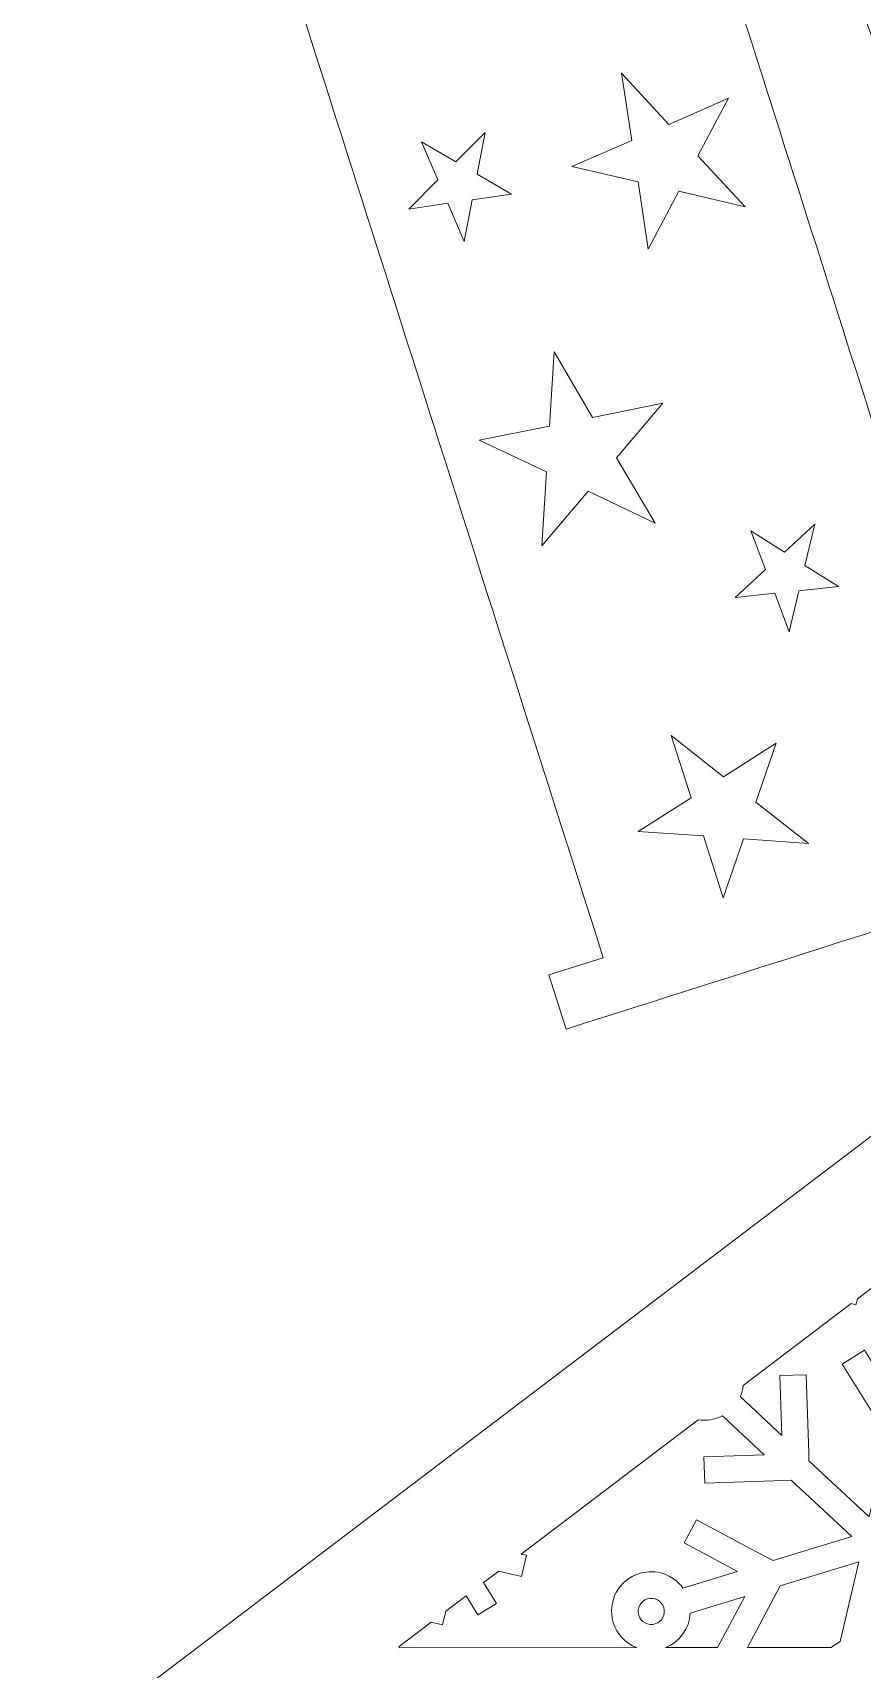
# Model space of a CAD drawing. Header units: centimetres. Extents: x -30.6 to 36.6, y -25.8 to 27.5.
# Drawn here: x -30.58 to -21.84, y 0.58 to 17.84 of the extents above; entities that cross this region are included whole.
import ezdxf

# ---------------------------------------------------------------- set-up
doc = ezdxf.new("R2010")
doc.units = ezdxf.units.CM
doc.header["$MEASUREMENT"] = 0
doc.layers.add('layer 1', color=7, linetype='Continuous')

msp = doc.modelspace()

# ---------------------------------------------------------------- linework, layer by layer
at = {"layer": 'layer 1', "color": 250, "lineweight": 9}
for points, knots in [([(-23.77008, 23.30807), (-23.77008, 23.30807), (-18.39378, 8.74883), (-18.39378, 8.74883), (-18.39378, 8.74883), (-18.39378, 8.74883), (-30.57854, -0.50437), (-30.57854, -0.50437), (-30.57854, -0.50437), (-30.57854, -0.50437), (-15.00344, -0.48715), (-15.00344, -0.48715), (-15.00344, -0.48715), (-15.00344, -0.48715), (-9.51318, -15.52955), (-9.51318, -15.52955), (-9.51318, -15.52955), (-9.51318, -15.52955), (-5.43356, -0.49517), (-5.43356, -0.49517), (-5.43356, -0.49517), (-5.43356, -0.49517), (10.14442, -0.53869), (10.14442, -0.53869), (10.14442, -0.53869), (10.14442, -0.53869), (-2.90936, 8.73579), (-2.90936, 8.73579), (-2.90936, 8.73579), (-2.90936, 8.73579), (1.1037, 23.30807), (1.1037, 23.30807), (1.1037, 23.30807), (1.1037, 23.30807), (0.64578, 23.30807), (0.64578, 23.30807), (0.64578, 23.30807), (0.64578, 23.30807), (-10.91922, 14.44893), (-10.91922, 14.44893), (-10.91922, 14.44893), (-10.91922, 14.44893), (-23.29166, 23.30807), (-23.29166, 23.30807), (-23.29166, 23.30807), (-23.29166, 23.30807), (-23.77008, 23.30807), (-23.77008, 23.30807)], [0, 0, 0, 0, 0.07692308, 0.07692308, 0.07692308, 0.07692308, 0.15384615, 0.15384615, 0.15384615, 0.15384615, 0.23076923, 0.23076923, 0.23076923, 0.23076923, 0.30769231, 0.30769231, 0.30769231, 0.30769231, 0.38461538, 0.38461538, 0.38461538, 0.38461538, 0.46153846, 0.46153846, 0.46153846, 0.46153846, 0.53846154, 0.53846154, 0.53846154, 0.53846154, 0.61538462, 0.61538462, 0.61538462, 0.61538462, 0.69230769, 0.69230769, 0.69230769, 0.69230769, 0.76923077, 0.76923077, 0.76923077, 0.76923077, 0.84615385, 0.84615385, 0.84615385, 0.84615385, 1, 1, 1, 1]), ([(-20.35952, 9.42427), (-20.35952, 9.42427), (-19.78776, 9.60611), (-19.78776, 9.60611), (-19.78776, 9.60611), (-19.78776, 9.60611), (-19.60588, 9.03437), (-19.60588, 9.03437), (-19.60588, 9.03437), (-21.57382, 8.40835), (-22.98898, 7.95813), (-24.95694, 7.33213), (-24.95694, 7.33213), (-24.95694, 7.33213), (-25.13882, 7.90385), (-25.13882, 7.90385), (-25.13882, 7.90385), (-25.13882, 7.90385), (-24.56706, 8.08577), (-24.56706, 8.08577), (-24.56706, 8.08577), (-26.50812, 14.18741), (-26.5729, 14.39103), (-28.44736, 20.28341), (-28.44736, 20.28341), (-28.44736, 20.28341), (-29.01912, 20.10151), (-29.01912, 20.10151), (-29.01912, 20.10151), (-29.01912, 20.10151), (-29.20102, 20.67329), (-29.20102, 20.67329), (-29.20102, 20.67329), (-27.23308, 21.29933), (-25.8179, 21.74953), (-23.84996, 22.37557), (-23.84996, 22.37557), (-23.84996, 22.37557), (-23.66806, 21.80381), (-23.66806, 21.80381), (-23.66806, 21.80381), (-23.66806, 21.80381), (-24.23986, 21.62191), (-24.23986, 21.62191), (-24.23986, 21.62191), (-22.36536, 15.72959), (-22.3006, 15.52593), (-20.35952, 9.42427)], [0, 0, 0, 0, 0.07692308, 0.07692308, 0.07692308, 0.07692308, 0.15384615, 0.15384615, 0.15384615, 0.15384615, 0.23076923, 0.23076923, 0.23076923, 0.23076923, 0.30769231, 0.30769231, 0.30769231, 0.30769231, 0.38461538, 0.38461538, 0.38461538, 0.38461538, 0.46153846, 0.46153846, 0.46153846, 0.46153846, 0.53846154, 0.53846154, 0.53846154, 0.53846154, 0.61538462, 0.61538462, 0.61538462, 0.61538462, 0.69230769, 0.69230769, 0.69230769, 0.69230769, 0.76923077, 0.76923077, 0.76923077, 0.76923077, 0.84615385, 0.84615385, 0.84615385, 0.84615385, 1, 1, 1, 1]), ([(-23.2468, 17.14741), (-23.2468, 17.14741), (-23.57132, 16.54033), (-23.57132, 16.54033), (-23.57132, 16.54033), (-23.57132, 16.54033), (-23.07214, 16.00213), (-23.07214, 16.00213), (-23.07214, 16.00213), (-23.07214, 16.00213), (-23.77006, 16.16693), (-23.77006, 16.16693), (-23.77006, 16.16693), (-23.77006, 16.16693), (-24.09222, 15.55843), (-24.09222, 15.55843), (-24.09222, 15.55843), (-24.09222, 15.55843), (-24.19896, 16.26741), (-24.19896, 16.26741), (-24.19896, 16.26741), (-24.19896, 16.26741), (-24.8973, 16.42953), (-24.8973, 16.42953), (-24.8973, 16.42953), (-24.8973, 16.42953), (-24.26538, 16.70287), (-24.26538, 16.70287), (-24.26538, 16.70287), (-24.26538, 16.70287), (-24.3748, 17.41155), (-24.3748, 17.41155), (-24.3748, 17.41155), (-24.3748, 17.41155), (-23.87748, 16.87155), (-23.87748, 16.87155), (-23.87748, 16.87155), (-23.87748, 16.87155), (-23.2468, 17.14741), (-23.2468, 17.14741)], [0, 0, 0, 0, 0.09090909, 0.09090909, 0.09090909, 0.09090909, 0.18181818, 0.18181818, 0.18181818, 0.18181818, 0.27272727, 0.27272727, 0.27272727, 0.27272727, 0.36363636, 0.36363636, 0.36363636, 0.36363636, 0.45454545, 0.45454545, 0.45454545, 0.45454545, 0.54545455, 0.54545455, 0.54545455, 0.54545455, 0.63636364, 0.63636364, 0.63636364, 0.63636364, 0.72727273, 0.72727273, 0.72727273, 0.72727273, 0.81818182, 0.81818182, 0.81818182, 0.81818182, 1, 1, 1, 1]), ([(-25.53394, 16.13819), (-25.53394, 16.13819), (-25.94838, 16.07795), (-25.94838, 16.07795), (-25.94838, 16.07795), (-25.94838, 16.07795), (-26.03166, 15.63917), (-26.03166, 15.63917), (-26.03166, 15.63917), (-26.03166, 15.63917), (-26.20294, 16.04039), (-26.20294, 16.04039), (-26.20294, 16.04039), (-26.20294, 16.04039), (-26.61724, 15.97847), (-26.61724, 15.97847), (-26.61724, 15.97847), (-26.61724, 15.97847), (-26.3086, 16.28667), (-26.3086, 16.28667), (-26.3086, 16.28667), (-26.3086, 16.28667), (-26.48134, 16.68719), (-26.48134, 16.68719), (-26.48134, 16.68719), (-26.48134, 16.68719), (-26.11938, 16.47641), (-26.11938, 16.47641), (-26.11938, 16.47641), (-26.11938, 16.47641), (-25.81182, 16.78587), (-25.81182, 16.78587), (-25.81182, 16.78587), (-25.81182, 16.78587), (-25.89672, 16.34743), (-25.89672, 16.34743), (-25.89672, 16.34743), (-25.89672, 16.34743), (-25.53394, 16.13819), (-25.53394, 16.13819)], [0, 0, 0, 0, 0.09090909, 0.09090909, 0.09090909, 0.09090909, 0.18181818, 0.18181818, 0.18181818, 0.18181818, 0.27272727, 0.27272727, 0.27272727, 0.27272727, 0.36363636, 0.36363636, 0.36363636, 0.36363636, 0.45454545, 0.45454545, 0.45454545, 0.45454545, 0.54545455, 0.54545455, 0.54545455, 0.54545455, 0.63636364, 0.63636364, 0.63636364, 0.63636364, 0.72727273, 0.72727273, 0.72727273, 0.72727273, 0.81818182, 0.81818182, 0.81818182, 0.81818182, 1, 1, 1, 1]), ([(-23.93922, 13.93231), (-23.93922, 13.93231), (-24.42792, 13.35761), (-24.42792, 13.35761), (-24.42792, 13.35761), (-24.42792, 13.35761), (-24.01878, 12.66705), (-24.01878, 12.66705), (-24.01878, 12.66705), (-24.01878, 12.66705), (-24.7275, 13.00395), (-24.7275, 13.00395), (-24.7275, 13.00395), (-24.7275, 13.00395), (-25.21396, 12.42717), (-25.21396, 12.42717), (-25.21396, 12.42717), (-25.21396, 12.42717), (-25.16324, 13.21007), (-25.16324, 13.21007), (-25.16324, 13.21007), (-25.16324, 13.21007), (-25.87308, 13.54419), (-25.87308, 13.54419), (-25.87308, 13.54419), (-25.87308, 13.54419), (-25.133, 13.69113), (-25.133, 13.69113), (-25.133, 13.69113), (-25.133, 13.69113), (-25.08522, 14.47441), (-25.08522, 14.47441), (-25.08522, 14.47441), (-25.08522, 14.47441), (-24.67856, 13.78235), (-24.67856, 13.78235), (-24.67856, 13.78235), (-24.67856, 13.78235), (-23.93922, 13.93231), (-23.93922, 13.93231)], [0, 0, 0, 0, 0.09090909, 0.09090909, 0.09090909, 0.09090909, 0.18181818, 0.18181818, 0.18181818, 0.18181818, 0.27272727, 0.27272727, 0.27272727, 0.27272727, 0.36363636, 0.36363636, 0.36363636, 0.36363636, 0.45454545, 0.45454545, 0.45454545, 0.45454545, 0.54545455, 0.54545455, 0.54545455, 0.54545455, 0.63636364, 0.63636364, 0.63636364, 0.63636364, 0.72727273, 0.72727273, 0.72727273, 0.72727273, 0.81818182, 0.81818182, 0.81818182, 0.81818182, 1, 1, 1, 1]), ([(-22.08776, 11.99821), (-22.08776, 11.99821), (-22.5044, 11.95561), (-22.5044, 11.95561), (-22.5044, 11.95561), (-22.5044, 11.95561), (-22.60626, 11.52079), (-22.60626, 11.52079), (-22.60626, 11.52079), (-22.60626, 11.52079), (-22.76034, 11.92895), (-22.76034, 11.92895), (-22.76034, 11.92895), (-22.76034, 11.92895), (-23.17686, 11.88469), (-23.17686, 11.88469), (-23.17686, 11.88469), (-23.17686, 11.88469), (-22.85546, 12.17951), (-22.85546, 12.17951), (-22.85546, 12.17951), (-22.85546, 12.17951), (-23.01106, 12.58695), (-23.01106, 12.58695), (-23.01106, 12.58695), (-23.01106, 12.58695), (-22.65832, 12.36103), (-22.65832, 12.36103), (-22.65832, 12.36103), (-22.65832, 12.36103), (-22.33792, 12.65713), (-22.33792, 12.65713), (-22.33792, 12.65713), (-22.33792, 12.65713), (-22.44134, 12.22267), (-22.44134, 12.22267), (-22.44134, 12.22267), (-22.44134, 12.22267), (-22.08776, 11.99821), (-22.08776, 11.99821)], [0, 0, 0, 0, 0.09090909, 0.09090909, 0.09090909, 0.09090909, 0.18181818, 0.18181818, 0.18181818, 0.18181818, 0.27272727, 0.27272727, 0.27272727, 0.27272727, 0.36363636, 0.36363636, 0.36363636, 0.36363636, 0.45454545, 0.45454545, 0.45454545, 0.45454545, 0.54545455, 0.54545455, 0.54545455, 0.54545455, 0.63636364, 0.63636364, 0.63636364, 0.63636364, 0.72727273, 0.72727273, 0.72727273, 0.72727273, 0.81818182, 0.81818182, 0.81818182, 0.81818182, 1, 1, 1, 1]), ([(-22.74346, 10.34865), (-22.74346, 10.34865), (-22.9587, 9.72437), (-22.9587, 9.72437), (-22.9587, 9.72437), (-22.9587, 9.72437), (-22.40414, 9.29045), (-22.40414, 9.29045), (-22.40414, 9.29045), (-22.40414, 9.29045), (-23.09016, 9.34057), (-23.09016, 9.34057), (-23.09016, 9.34057), (-23.09016, 9.34057), (-23.30286, 8.71535), (-23.30286, 8.71535), (-23.30286, 8.71535), (-23.30286, 8.71535), (-23.51164, 9.37047), (-23.51164, 9.37047), (-23.51164, 9.37047), (-23.51164, 9.37047), (-24.19766, 9.41799), (-24.19766, 9.41799), (-24.19766, 9.41799), (-24.19766, 9.41799), (-23.64068, 9.77285), (-23.64068, 9.77285), (-23.64068, 9.77285), (-23.64068, 9.77285), (-23.85196, 10.42745), (-23.85196, 10.42745), (-23.85196, 10.42745), (-23.85196, 10.42745), (-23.29898, 9.99159), (-23.29898, 9.99159), (-23.29898, 9.99159), (-23.29898, 9.99159), (-22.74346, 10.34865), (-22.74346, 10.34865)], [0, 0, 0, 0, 0.09090909, 0.09090909, 0.09090909, 0.09090909, 0.18181818, 0.18181818, 0.18181818, 0.18181818, 0.27272727, 0.27272727, 0.27272727, 0.27272727, 0.36363636, 0.36363636, 0.36363636, 0.36363636, 0.45454545, 0.45454545, 0.45454545, 0.45454545, 0.54545455, 0.54545455, 0.54545455, 0.54545455, 0.63636364, 0.63636364, 0.63636364, 0.63636364, 0.72727273, 0.72727273, 0.72727273, 0.72727273, 0.81818182, 0.81818182, 0.81818182, 0.81818182, 1, 1, 1, 1]), ([(-23.0908, 3.57467), (-23.0908, 3.57467), (-21.95292, 4.43879), (-21.95292, 4.43879), (-21.95292, 4.43879), (-21.95292, 4.43879), (-21.90624, 4.42581), (-21.90624, 4.42581), (-21.90624, 4.42581), (-21.90624, 4.42581), (-21.8892, 4.48717), (-21.8892, 4.48717), (-21.8892, 4.48717), (-21.8892, 4.48717), (-21.48138, 4.79687), (-21.48138, 4.79687), (-21.48138, 4.79687), (-21.48138, 4.79687), (-21.39822, 4.64993), (-21.39822, 4.64993), (-21.39822, 4.64993), (-21.45854, 4.59547), (-21.50238, 4.52275), (-21.52238, 4.43809), (-21.52238, 4.43809), (-21.56294, 4.26413), (-21.48722, 4.09013), (-21.3458, 3.99795), (-21.3458, 3.99795), (-21.3458, 3.99795), (-21.48158, 3.41371), (-21.48158, 3.41371), (-21.48158, 3.41371), (-21.48158, 3.41371), (-21.81428, 3.94743), (-21.81428, 3.94743), (-21.81428, 3.94743), (-21.81428, 3.94743), (-22.04844, 3.80111), (-22.04844, 3.80111), (-22.04844, 3.80111), (-22.04844, 3.80111), (-21.61024, 3.09769), (-21.61024, 3.09769), (-21.61024, 3.09769), (-21.61024, 3.09769), (-21.56968, 3.03265), (-21.56968, 3.03265), (-21.56968, 3.03265), (-21.56968, 3.03265), (-21.76568, 2.18889), (-21.76568, 2.18889), (-21.76568, 2.18889), (-21.76568, 2.18889), (-22.3991, 2.78091), (-22.3991, 2.78091), (-22.3991, 2.78091), (-22.3991, 2.78091), (-22.40212, 2.85963), (-22.40212, 2.85963), (-22.40212, 2.85963), (-22.40212, 2.85963), (-22.43004, 3.68851), (-22.43004, 3.68851), (-22.43004, 3.68851), (-22.43004, 3.68851), (-22.70606, 3.67925), (-22.70606, 3.67925), (-22.70606, 3.67925), (-22.70606, 3.67925), (-22.6843, 3.04793), (-22.6843, 3.04793), (-22.6843, 3.04793), (-22.6843, 3.04793), (-23.12238, 3.45719), (-23.12238, 3.45719), (-23.12238, 3.45719), (-23.10596, 3.49489), (-23.09544, 3.53453), (-23.0908, 3.57467)], [0, 0, 0, 0, 0.04761905, 0.04761905, 0.04761905, 0.04761905, 0.0952381, 0.0952381, 0.0952381, 0.0952381, 0.14285714, 0.14285714, 0.14285714, 0.14285714, 0.19047619, 0.19047619, 0.19047619, 0.19047619, 0.23809524, 0.23809524, 0.23809524, 0.23809524, 0.28571429, 0.28571429, 0.28571429, 0.28571429, 0.33333333, 0.33333333, 0.33333333, 0.33333333, 0.38095238, 0.38095238, 0.38095238, 0.38095238, 0.42857143, 0.42857143, 0.42857143, 0.42857143, 0.47619048, 0.47619048, 0.47619048, 0.47619048, 0.52380952, 0.52380952, 0.52380952, 0.52380952, 0.57142857, 0.57142857, 0.57142857, 0.57142857, 0.61904762, 0.61904762, 0.61904762, 0.61904762, 0.66666667, 0.66666667, 0.66666667, 0.66666667, 0.71428571, 0.71428571, 0.71428571, 0.71428571, 0.76190476, 0.76190476, 0.76190476, 0.76190476, 0.80952381, 0.80952381, 0.80952381, 0.80952381, 0.85714286, 0.85714286, 0.85714286, 0.85714286, 0.9047619, 0.9047619, 0.9047619, 0.9047619, 1, 1, 1, 1]), ([(-24.21762, 0.81137), (-24.21762, 0.81137), (-26.71578, 0.80861), (-26.71578, 0.80861), (-26.71578, 0.80861), (-26.71578, 0.80861), (-26.71578, 0.82183), (-26.71578, 0.82183), (-26.71578, 0.82183), (-26.71578, 0.82183), (-26.37868, 1.07783), (-26.37868, 1.07783), (-26.37868, 1.07783), (-26.37868, 1.07783), (-26.25938, 1.04953), (-26.25938, 1.04953), (-26.25938, 1.04953), (-26.25938, 1.04953), (-26.225, 1.19453), (-26.225, 1.19453), (-26.225, 1.19453), (-26.225, 1.19453), (-26.01122, 1.35689), (-26.01122, 1.35689), (-26.01122, 1.35689), (-26.01122, 1.35689), (-25.88806, 1.15693), (-25.88806, 1.15693), (-25.88806, 1.15693), (-25.88806, 1.15693), (-25.6925, 1.27761), (-25.6925, 1.27761), (-25.6925, 1.27761), (-25.6925, 1.27761), (-25.82732, 1.49653), (-25.82732, 1.49653), (-25.82732, 1.49653), (-25.82732, 1.49653), (-25.66782, 1.61765), (-25.66782, 1.61765), (-25.66782, 1.61765), (-25.66782, 1.61765), (-25.42954, 1.56087), (-25.42954, 1.56087), (-25.42954, 1.56087), (-25.42954, 1.56087), (-25.3765, 1.78453), (-25.3765, 1.78453), (-25.3765, 1.78453), (-25.3765, 1.78453), (-25.43102, 1.79749), (-25.43102, 1.79749), (-25.43102, 1.79749), (-25.43102, 1.79749), (-23.56644, 3.21347), (-23.56644, 3.21347), (-23.56644, 3.21347), (-23.47994, 3.20017), (-23.3902, 3.21435), (-23.3113, 3.25575), (-23.3113, 3.25575), (-23.3113, 3.25575), (-22.8711, 2.84395), (-22.8711, 2.84395), (-22.8711, 2.84395), (-22.8711, 2.84395), (-23.50648, 2.82199), (-23.50648, 2.82199), (-23.50648, 2.82199), (-23.50648, 2.82199), (-23.49736, 2.54599), (-23.49736, 2.54599), (-23.49736, 2.54599), (-23.49736, 2.54599), (-22.66896, 2.57389), (-22.66896, 2.57389), (-22.66896, 2.57389), (-22.66896, 2.57389), (-22.5858, 2.57729), (-22.5858, 2.57729), (-22.5858, 2.57729), (-22.5858, 2.57729), (-21.9475, 1.98091), (-21.9475, 1.98091), (-21.9475, 1.98091), (-21.9475, 1.98091), (-22.77718, 1.72833), (-22.77718, 1.72833), (-22.77718, 1.72833), (-22.77718, 1.72833), (-22.8529, 1.76871), (-22.8529, 1.76871), (-22.8529, 1.76871), (-22.8529, 1.76871), (-23.58406, 2.15891), (-23.58406, 2.15891), (-23.58406, 2.15891), (-23.58406, 2.15891), (-23.71478, 1.91459), (-23.71478, 1.91459), (-23.71478, 1.91459), (-23.71478, 1.91459), (-23.15094, 1.61403), (-23.15094, 1.61403), (-23.15094, 1.61403), (-23.15094, 1.61403), (-23.72768, 1.43879), (-23.72768, 1.43879), (-23.72768, 1.43879), (-23.82838, 1.57919), (-24.01026, 1.64651), (-24.18484, 1.59321), (-24.18484, 1.59321), (-24.4042, 1.52635), (-24.52732, 1.29521), (-24.46102, 1.07561), (-24.46102, 1.07561), (-24.42286, 0.95043), (-24.33056, 0.85639), (-24.21762, 0.81137)], [0, 0, 0, 0, 0.03225806, 0.03225806, 0.03225806, 0.03225806, 0.06451613, 0.06451613, 0.06451613, 0.06451613, 0.09677419, 0.09677419, 0.09677419, 0.09677419, 0.12903226, 0.12903226, 0.12903226, 0.12903226, 0.16129032, 0.16129032, 0.16129032, 0.16129032, 0.19354839, 0.19354839, 0.19354839, 0.19354839, 0.22580645, 0.22580645, 0.22580645, 0.22580645, 0.25806452, 0.25806452, 0.25806452, 0.25806452, 0.29032258, 0.29032258, 0.29032258, 0.29032258, 0.32258065, 0.32258065, 0.32258065, 0.32258065, 0.35483871, 0.35483871, 0.35483871, 0.35483871, 0.38709677, 0.38709677, 0.38709677, 0.38709677, 0.41935484, 0.41935484, 0.41935484, 0.41935484, 0.4516129, 0.4516129, 0.4516129, 0.4516129, 0.48387097, 0.48387097, 0.48387097, 0.48387097, 0.51612903, 0.51612903, 0.51612903, 0.51612903, 0.5483871, 0.5483871, 0.5483871, 0.5483871, 0.58064516, 0.58064516, 0.58064516, 0.58064516, 0.61290323, 0.61290323, 0.61290323, 0.61290323, 0.64516129, 0.64516129, 0.64516129, 0.64516129, 0.67741935, 0.67741935, 0.67741935, 0.67741935, 0.70967742, 0.70967742, 0.70967742, 0.70967742, 0.74193548, 0.74193548, 0.74193548, 0.74193548, 0.77419355, 0.77419355, 0.77419355, 0.77419355, 0.80645161, 0.80645161, 0.80645161, 0.80645161, 0.83870968, 0.83870968, 0.83870968, 0.83870968, 0.87096774, 0.87096774, 0.87096774, 0.87096774, 0.90322581, 0.90322581, 0.90322581, 0.90322581, 0.93548387, 0.93548387, 0.93548387, 0.93548387, 1, 1, 1, 1]), ([(-22.16642, 0.81363), (-22.16642, 0.81363), (-23.04856, 0.81267), (-23.04856, 0.81267), (-23.04856, 0.81267), (-23.04856, 0.81267), (-22.73854, 1.39439), (-22.73854, 1.39439), (-22.73854, 1.39439), (-22.73854, 1.39439), (-22.70294, 1.46193), (-22.70294, 1.46193), (-22.70294, 1.46193), (-22.70294, 1.46193), (-21.87538, 1.71393), (-21.87538, 1.71393), (-21.87538, 1.71393), (-21.87538, 1.71393), (-22.07046, 0.87365), (-22.07046, 0.87365), (-22.07046, 0.87365), (-22.07046, 0.87365), (-22.1368, 0.83209), (-22.1368, 0.83209), (-22.1368, 0.83209), (-22.1368, 0.83209), (-22.16642, 0.81363), (-22.16642, 0.81363)], [0, 0, 0, 0, 0.125, 0.125, 0.125, 0.125, 0.25, 0.25, 0.25, 0.25, 0.375, 0.375, 0.375, 0.375, 0.5, 0.5, 0.5, 0.5, 0.625, 0.625, 0.625, 0.625, 0.75, 0.75, 0.75, 0.75, 1, 1, 1, 1]), ([(-24.02098, 1.06023), (-24.09368, 1.03779), (-24.17136, 1.07919), (-24.19344, 1.15225), (-24.19344, 1.15225), (-24.21538, 1.22503), (-24.17464, 1.30269), (-24.10126, 1.32477), (-24.10126, 1.32477), (-24.02842, 1.34671), (-23.9514, 1.30581), (-23.92888, 1.23259), (-23.92888, 1.23259), (-23.9064, 1.15973), (-23.94788, 1.08267), (-24.02098, 1.06023)], [0, 0, 0, 0, 0.2, 0.2, 0.2, 0.2, 0.4, 0.4, 0.4, 0.4, 0.6, 0.6, 0.6, 0.6, 1, 1, 1, 1]), ([(-23.36216, 0.81231), (-23.36216, 0.81231), (-23.91046, 0.81171), (-23.91046, 0.81171), (-23.91046, 0.81171), (-23.75804, 0.87219), (-23.65918, 1.01585), (-23.65026, 1.17333), (-23.65026, 1.17333), (-23.65026, 1.17333), (-23.07628, 1.34825), (-23.07628, 1.34825), (-23.07628, 1.34825), (-23.07628, 1.34825), (-23.36216, 0.81231), (-23.36216, 0.81231)], [0, 0, 0, 0, 0.2, 0.2, 0.2, 0.2, 0.4, 0.4, 0.4, 0.4, 0.6, 0.6, 0.6, 0.6, 1, 1, 1, 1])]:
    msp.add_open_spline(points, degree=3, knots=knots, dxfattribs=at)

doc.saveas('drawing.dxf')
